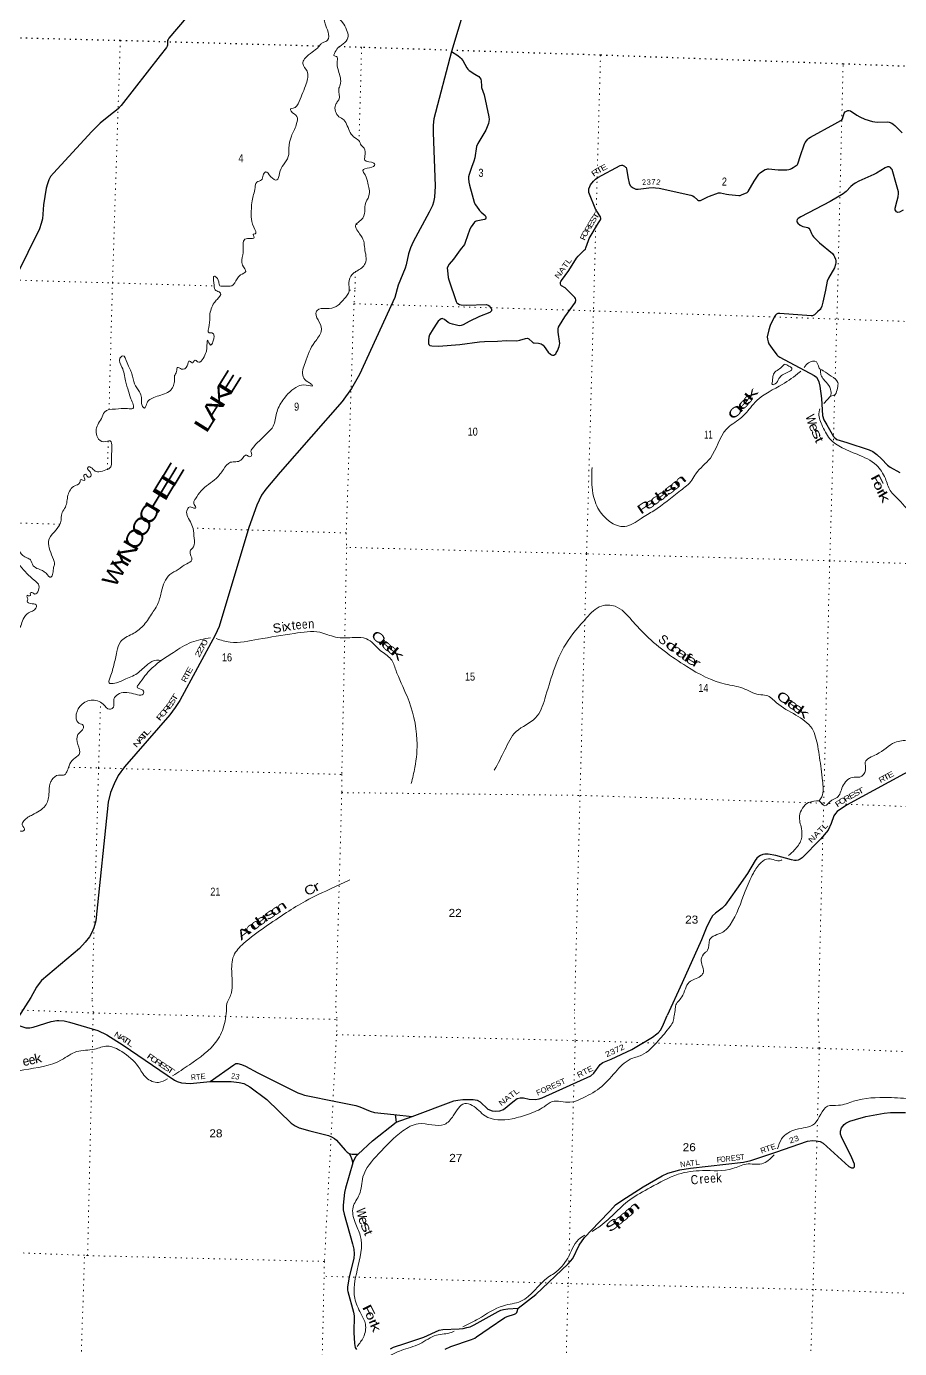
# Model space of a CAD drawing. Header units: feet. Extents: x -751810 to -497223, y -177792 to 12311.
# Drawn here: x -646515 to -627416, y -44297 to -15385 of the extents above; entities that cross this region are included whole.
import ezdxf
from ezdxf.enums import TextEntityAlignment as Align

# ---------------------------------------------------------------- set-up
doc = ezdxf.new("R2010")
doc.units = ezdxf.units.FT
doc.header["$LTSCALE"] = 80
doc.linetypes.add('DOTTED', pattern=[1.5, 0.3, -1.2])
for name, color, linetype, lineweight in [('29', 7, 'Continuous', 25), ('39', 7, 'Continuous', 13), ('6', 7, 'DOTTED', 25), ('7', 7, 'DOTTED', 13)]:
    doc.layers.add(name, color=color, linetype=linetype, lineweight=lineweight)
doc.layers.add('30', color=7, linetype='Continuous')
doc.layers.add('41', color=7, linetype='Continuous')

msp = doc.modelspace()

# ---------------------------------------------------------------- linework, layer by layer
at = {"layer": '29'}
for p, q in [((-646417.15, -36621.54), (-646989.01, -37506.07)), ((-638448.82, -39178.58), (-638427.77, -39349.26))]:
    msp.add_line(p, q, dxfattribs=at)
for points in [[(-634220.73, -10419.57), (-634970.48, -11301.42), (-635020.45, -11337.16), (-635051.41, -11350.44), (-635104.49, -11363.71), (-635146.4, -11366.22), (-635700.08, -11343.57), (-635768, -11363.71), (-635821.69, -11403.39), (-635856.47, -11461.07), (-635905.32, -11576.22), (-637219.81, -15933.93)], [(-642806.38, -14952.6), (-643396.67, -15641.64), (-643417.42, -15671.3), (-643428.93, -15692.53), (-643432.25, -15791.93), (-643437.18, -15817.63), (-643451.89, -15842.47), (-643587.81, -16020.31), (-644441.07, -17110.88), (-644511.66, -17185.54), (-644715.55, -17348.04), (-644901.19, -17500.87), (-645083.39, -17683.84), (-645926.01, -18591.98), (-645986.43, -18669.11), (-646022, -18740.3), (-646057.57, -18823.35), (-646080.96, -18923.84), (-646144.09, -19283.53), (-646166.04, -19589.87), (-646189.98, -19697.39), (-646230.52, -19811.19), (-646741.33, -20848.26)], [(-637219.81, -15933.93), (-637601.39, -17402.28), (-637618.3, -17545.86), (-637619.21, -17702.69), (-637573.48, -18874.48), (-637592.27, -19120.74), (-637610.39, -19230.66), (-637634.11, -19301.85), (-637704.92, -19445.39), (-638058.66, -20092.24), (-638114.32, -20227.3), (-638156.14, -20359.03), (-638209.18, -20599.06), (-638232.4, -20670.35), (-638384.14, -21044.38), (-638458.18, -21310.95), (-638497.52, -21407.11), (-639226.72, -22995.12), (-639404.76, -23300.28), (-639605.52, -23587.35), (-640968.25, -25129.12), (-641278.18, -25507.14), (-641373.04, -25633.7), (-641472.01, -25851.28), (-641648.11, -26343.13), (-642302.03, -28506.01), (-642384.84, -28694.81), (-643160.26, -30121.61), (-643258.3, -30280.73), (-643381.16, -30438.18), (-644370.78, -31578.08), (-644509.22, -31767.78), (-644598.67, -31944.64), (-644675.22, -32139.55), (-644726.91, -32349.19), (-644995.61, -34942.51), (-645040.81, -35097.84), (-645082.31, -35200.66), (-645137.64, -35295.58), (-645230.53, -35410.28), (-645354.52, -35545.14), (-646187.22, -36250.97), (-646238.37, -36312), (-646294.4, -36395.28), (-646417.15, -36621.54)], [(-637219.81, -15933.93), (-637081.77, -16021.24), (-637027.53, -16061.92), (-637002.72, -16086.5), (-636970.12, -16129.99), (-636879.31, -16289.33), (-636856.48, -16321.81), (-636827.83, -16347.51), (-636709.34, -16428.93), (-636622.31, -16481.98), (-636595.63, -16507.69), (-636576.92, -16537.73), (-636566.98, -16580.85), (-636563.6, -16680.34), (-636558.08, -16717.31), (-636499.18, -16880.07), (-636397.96, -17359.2), (-636392.09, -17419.3), (-636407.9, -17506.31), (-636463.88, -17654.67), (-636639.11, -17945.31), (-636667.45, -18009.66), (-636710.25, -18261.7), (-636731.9, -18333.24), (-636779.07, -18466.9)], [(-629746.99, -18469.87), (-629681.44, -18427.83), (-629654.28, -18408.83), (-629647.85, -18401.13), (-629640.93, -18390.26), (-629586.13, -18205.63), (-629505.32, -17970.59), (-629490.74, -17937.41), (-629480.86, -17919.62), (-629452.2, -17883.03), (-629422.56, -17850.4), (-629398.85, -17830.63), (-629365.69, -17808.86), (-628833.97, -17512.29), (-628698.16, -17444.72), (-628678.52, -17425.24), (-628666.66, -17403.49), (-628624.76, -17281.72), (-628603.42, -17255.18), (-628577.73, -17237.38), (-628548.09, -17225.51), (-628521.25, -17223.56), (-628486.83, -17233.42), (-628352.59, -17327.04), (-628285.25, -17363.94), (-628174.58, -17409.42), (-628009.57, -17462.82), (-627957.87, -17472.96), (-627902.85, -17478.64), (-627690.87, -17474.07)], [(-627690.87, -17474.07), (-627645.94, -17480.61), (-627586.66, -17502.37), (-627557.02, -17520.16), (-627519.66, -17549.53), (-627356.21, -17715.07)], [(-636779.07, -18466.9), (-636833.82, -18622.01), (-636843.64, -18671.05), (-636843.64, -18712.57), (-636835.74, -18787.72), (-636826.32, -18858.74), (-636766.11, -19068.41), (-636720.95, -19225.67), (-636696.41, -19278.14), (-636672.7, -19317.69), (-636604.52, -19410.63), (-636570.58, -19445.09), (-636481.65, -19518.98), (-636469.15, -19545.09), (-636467.18, -19574.76), (-636475.08, -19596.51), (-636493.42, -19608.98), (-636680.76, -19641.47), (-636695.43, -19649.9), (-636713.21, -19665.72), (-636784.36, -19770.53), (-636812.67, -19819.39), (-636916.67, -20112.13), (-636935.53, -20150.2), (-637029.81, -20270.52)], [(-634542.69, -21289.95), (-634628.77, -21200.62), (-634692.58, -21136.97), (-634731.32, -21104.41), (-634808.75, -21058.82), (-634817.57, -21050.95), (-634824.98, -21040.08), (-634830.91, -21010.42), (-634830.91, -20980.76), (-634823.5, -20962.95), (-634812.53, -20942.46), (-634653.68, -20720.94), (-634483.95, -20455.53), (-634447.53, -20408.25), (-634305.76, -20272.48), (-634289.43, -20252.02), (-634277.58, -20226.32), (-634224.22, -20066.14), (-634208.66, -20025.73), (-634005.28, -19680.76), (-633959.41, -19615.27), (-633950.52, -19597.49), (-633949.17, -19581.59), (-633958.42, -19552), (-634040.56, -19427.45), (-634059.21, -19397.76), (-634211.36, -19017.16), (-634214.34, -18978.54), (-634210.39, -18937.01), (-634194.58, -18887.58), (-634174.04, -18851.46), (-634111.58, -18768.93), (-634066.13, -18725.42), (-634014.3, -18688.11), (-633525.35, -18422.81), (-633499.95, -18416.94), (-633478.22, -18418.92), (-633434.74, -18442.65), (-633411.03, -18460.45), (-633399.17, -18472.31), (-633386.33, -18501.66), (-633354.14, -18706.79), (-633328.03, -18814.42), (-633306.29, -18863.86), (-633285.35, -18888.56), (-633247, -18911.32), (-633181.79, -18940.98), (-633152.15, -18946.91), (-633135.87, -18945.56), (-632898.36, -18914.03), (-632806.31, -18909.34), (-632754.93, -18911.32), (-632673.7, -18924.35), (-631979.27, -19075.46), (-631942.05, -19088.76), (-631912.08, -19109.07), (-631835.01, -19180.26), (-631815.24, -19190.15), (-631795.48, -19194.11), (-631769.79, -19188.17), (-631738.17, -19174.33), (-631613.22, -19111.1), (-631574.65, -19095.24), (-631375.05, -19026.03), (-631352.56, -19023.87), (-631333.55, -19026.03), (-631198.56, -19054.9), (-631151.24, -19062.61), (-630935.83, -19082.38), (-630905.93, -19080.56), (-630872.6, -19070.52), (-630752.05, -19014.16), (-630734.26, -19002.29), (-630725.58, -18993.79), (-630596.72, -18765.69), (-630495.14, -18612.73), (-630481.06, -18597.49), (-630464.51, -18584.05), (-630438.82, -18564.28), (-630352.86, -18515.83), (-630320.25, -18502.98), (-630301.48, -18500.01), (-630282.41, -18499.04), (-630074.21, -18521.76), (-630037.95, -18523.78), (-629965.03, -18523.74), (-629879.06, -18518.79), (-629841.51, -18513.85), (-629812.75, -18506.04), (-629779.26, -18491.11), (-629746.99, -18469.87)], [(-627340.45, -19401.57), (-627420.65, -19446.25), (-627455.88, -19453.49), (-627481.91, -19442.3), (-627501.68, -19416.59), (-627511.56, -19394.84), (-627510.34, -19362.23), (-627468.94, -19192.59), (-627450.29, -19114.03), (-627438.44, -19040.86), (-627443.16, -19000.61), (-627484.35, -18845.44), (-627578.75, -18516.83), (-627590.07, -18496.54), (-627616.3, -18471.34), (-627645.94, -18457.5), (-627663.72, -18455.52), (-627683.49, -18457.5), (-627734.26, -18477.74), (-627921.62, -18593.95), (-627980.03, -18625.4), (-628303.99, -18767.56), (-628389.98, -18815.43), (-628437.41, -18849.05), (-628484.96, -18886.39), (-628584.64, -18991.43), (-628612.31, -19015.16), (-628648.63, -19045.66), (-628937.01, -19216.57), (-629577.83, -19549.14), (-629631.05, -19586.66), (-629654.76, -19610.39), (-629665.82, -19635.67), (-629662.67, -19655.87), (-629638.95, -19687.51), (-629587.57, -19729.04), (-629531.63, -19756.54), (-629425.52, -19782.43), (-629399.9, -19797.16), (-629378.09, -19821.98), (-629343.97, -19916.53), (-629323.75, -19956.46), (-629298.06, -19984.14), (-629165.16, -20118.45), (-628886.57, -20352.36), (-628856.38, -20391.51), (-628836.62, -20425.13), (-628816.86, -20474.57), (-628811.34, -20512.2), (-628810.93, -20547.73), (-628818.83, -20593.22), (-628842.41, -20665.99), (-628973.96, -20891.82), (-628996.47, -20951.75), (-629034.52, -21155.53), (-629094.42, -21416.26)], [(-637029.81, -20270.52), (-637176.64, -20476.07), (-637269.5, -20585.24), (-637300.18, -20636.1), (-637309.03, -20672.25), (-637308.04, -20721.69), (-637292.23, -20875.93), (-637277.7, -20929.26), (-637114.09, -21399.56), (-637097.58, -21425.67), (-637081.77, -21441.49), (-637043.03, -21463.08), (-637002.72, -21471.15), (-636898.76, -21477.88), (-636450.87, -21468.42), (-636416.79, -21477.09), (-636391.1, -21494.89), (-636346.04, -21550.63), (-636341.69, -21570.03), (-636343.67, -21601.67), (-636353.55, -21621.44), (-636377.92, -21642.25), (-636604.47, -21730.14), (-636827.39, -21838.14), (-636962.21, -21912.13), (-637007.66, -21927.95), (-637039.97, -21930.3), (-637078.81, -21925.97), (-637193.42, -21898.29), (-637243.82, -21878.52), (-637287.56, -21859.39), (-637372.27, -21793.49), (-637403.89, -21777.67), (-637422.45, -21774.6), (-637441.44, -21777.67), (-637471.08, -21799.42), (-637510.6, -21833.04), (-637540.74, -21870.57), (-637617.93, -21996.8)], [(-637617.93, -21996.8), (-637698.28, -22128.2), (-637716.13, -22183.05), (-637722.05, -22246.33), (-637722.05, -22315.54), (-637714.36, -22338.42), (-637690.44, -22359.04), (-637644.98, -22370.91), (-637504.25, -22374.53), (-637031.81, -22341.48), (-636607.08, -22283.46), (-636493.86, -22275.99), (-636213.33, -22270.97), (-636012.25, -22254.77), (-635789.44, -22257.04), (-635722.16, -22248.31), (-635595.69, -22208.76), (-635557.53, -22203.34), (-635542.33, -22206.78), (-635526.52, -22216.67), (-635448.8, -22291.64), (-635431.67, -22301.7), (-635407.95, -22305.66), (-635310.63, -22310.33), (-635282.47, -22315.54), (-635255.79, -22327.41), (-635215.19, -22358.28), (-635191.56, -22382.78), (-635099.67, -22510.87), (-635055.21, -22554.82), (-635033.47, -22568.66), (-635006.5, -22572.81), (-634980.11, -22570.64), (-634958.38, -22560.75), (-634938.61, -22544.93), (-634925.26, -22524.24), (-634897.11, -22477.7), (-634861.54, -22382.78), (-634851.66, -22347.18), (-634851.08, -22321.15), (-634886.37, -22067.85), (-634885.26, -22024.86), (-634883.28, -21997.17), (-634875.38, -21959.6), (-634857.54, -21926.05), (-634741.42, -21733.79), (-634508.35, -21411.44), (-634501.39, -21396.02), (-634500.89, -21386.14), (-634500.4, -21361.41), (-634506.82, -21334.72), (-634520.51, -21312.97), (-634542.69, -21289.95)], [(-629094.42, -21416.26), (-629113.4, -21498.88), (-629137.01, -21550.33), (-629156.77, -21578.01), (-629208.26, -21629.39), (-629279.29, -21690.73), (-629318.82, -21712.48), (-629350.4, -21712.88), (-630038.01, -21659.59), (-630078.67, -21665.02), (-630108.31, -21678.86), (-630132.02, -21700.61), (-630160.01, -21739.45), (-630246.64, -21928.03), (-630275.74, -22015.93), (-630308.9, -22171.26), (-630307.81, -22221.83), (-630293.09, -22282), (-630273.32, -22323.53), (-630205.3, -22424.29), (-630097.44, -22568.74), (-630075.7, -22590.49), (-630032.38, -22620.09), (-629285.18, -23019.38), (-629235.82, -23057.18), (-629201.24, -23104.64), (-629180.48, -23160.01), (-629159.08, -23248.36), (-629124.18, -23521.71), (-629099.16, -23891.11), (-629070.81, -23988.58), (-629008.8, -24099.36), (-628863.3, -24348.49), (-628831.68, -24384.09), (-628792.01, -24414.29), (-628570.55, -24486.71), (-628080.73, -24645.12), (-628002.08, -24680.06), (-627914.72, -24743.99), (-627810.41, -24840.13), (-627683.51, -24977.34), (-627621.21, -25024.21), (-627412.56, -25136.48)], [(-626387.34, -31229.27), (-628574.44, -32416.38), (-628779.29, -32553.14), (-628818.82, -32592.69), (-628853.93, -32647.61), (-628909.31, -32812.96), (-628976.46, -32964.06), (-629144.77, -33155.31), (-629544.1, -33562.69), (-629589.55, -33593.31), (-629607.33, -33603.2), (-629637.97, -33615.07), (-629678.48, -33622.98), (-629717.02, -33622.98), (-629779.87, -33608.29), (-630119.39, -33515.56), (-630290.12, -33484.55), (-630361.26, -33484.55), (-630410.09, -33493.95), (-630460.07, -33516.19), (-630495.65, -33539.92), (-630539.12, -33575.52), (-630577.28, -33627.08), (-630741.34, -33910.65), (-630984.82, -34252.84), (-631228.81, -34599.86), (-631295.93, -34665.92), (-631446.2, -34773.88), (-631510.01, -34836.25), (-631568.72, -34936.04), (-631645.58, -35100.31), (-631748.93, -35358.98), (-632172.52, -36297.21), (-632503.28, -37014.69)], [(-646786.97, -37193.57), (-646526.78, -37279.56), (-646441.85, -37283.84), (-646368.31, -37270.05), (-645975.81, -37141.61), (-645849.12, -37121.77), (-645807.57, -37122.9), (-645692.67, -37127.5), (-645572.35, -37156.94), (-644949.85, -37339.69), (-644759.64, -37435.59), (-644398.52, -37664.25), (-643277.72, -38428.11), (-643219.91, -38456.42), (-643123.4, -38484.01), (-642934.64, -38499.51), (-642497.35, -38459.91)], [(-638079.81, -39220.61), (-637167.87, -38879.49), (-637079.13, -38863.26), (-636970.24, -38847.3), (-636740.43, -38851.9), (-636655.39, -38867.26), (-636593.35, -38897.88), (-636418.99, -39061.28), (-636331.37, -39100.21), (-636248.63, -39104.81), (-636156.71, -39095.61), (-636081.74, -39068.42), (-635873.01, -38899.12), (-635779.82, -38828.91), (-635717.41, -38814.17), (-635641.94, -38815.12), (-635515.57, -38844.87), (-635379.95, -38847.3), (-635301.82, -38838.11), (-635233.2, -38812.15), (-634172.06, -38332.66), (-634102.21, -38277.11), (-633966.61, -38083.17), (-633909.17, -38042.6), (-633727.56, -37966.94), (-633274.45, -37759.67), (-632819.21, -37490.4), (-632723.35, -37417.23), (-632694.72, -37390.62), (-632634.97, -37326.25), (-632578.4, -37206.04), (-632503.28, -37014.69)], [(-642497.35, -38459.91), (-641980.54, -38094.57), (-641932.98, -38065.56), (-641891.61, -38065.56), (-641813.44, -38084.08), (-641726.15, -38120.74), (-641454.15, -38268.14), (-640577.1, -38704.74), (-640512.75, -38727.72), (-640430.2, -38752.49), (-639708.07, -38900.49), (-639308.55, -38980.63), (-639225.63, -39008.54), (-638996.03, -39108.23), (-638899.49, -39132.38), (-638476.03, -39175.48), (-638079.81, -39220.61)], [(-642497.35, -38459.91), (-642039.22, -38457.03), (-641864.03, -38479.41), (-641762.92, -38502.4), (-641690.47, -38538.64), (-641629.63, -38575.98), (-641259.19, -38849.22), (-640724.18, -39371.49), (-640640.22, -39426.3), (-640549.52, -39468.06), (-640314.57, -39537.17), (-639910.65, -39638.2), (-639841.71, -39665.78), (-639773.93, -39705.21), (-639731.4, -39739.36), (-639539.66, -39961.23), (-639497, -40001.47), (-639455.72, -40032.08)], [(-639255.34, -40042.62), (-638947.89, -39752.54), (-638427.77, -39349.26), (-638079.81, -39220.61)], [(-635757.03, -43409.93), (-635373.2, -43114.28), (-634665.13, -42444.92), (-634564.12, -42328.21), (-634421.99, -42034.5), (-634306.73, -41868.38), (-633986.85, -41532.31), (-633755.19, -41288.99), (-633628.36, -41155.73), (-633488.61, -41059.07), (-633022.16, -40761.31), (-632606.14, -40516.47), (-632483.62, -40464.77), (-632220.06, -40387.72), (-631989.66, -40354.96), (-630830, -40223.1), (-630666.54, -40185.39), (-630119.29, -40002.33), (-629431.89, -39758.75), (-629319.86, -39748.56), (-629241.73, -39753.15), (-629154.4, -39766.95), (-629085.92, -39804.23), (-628526.94, -40315.25), (-628464.97, -40346.34), (-628423.61, -40346.34), (-628402.6, -40321.36), (-628400.63, -40309.56), (-628400.63, -40263.57), (-628458.2, -40127.31), (-628689.33, -39663.17), (-628708.57, -39606.01), (-628708.57, -39546.23), (-628685.59, -39472.66), (-628629.94, -39396.84), (-628589.07, -39366.9), (-628506.34, -39325.51), (-628383.01, -39284.87), (-628152.43, -39224.35), (-627755.65, -39151.43), (-627614.67, -39136.98), (-627440.02, -39132.39), (-627283, -39135.02)], [(-639455.72, -40032.08), (-639428.05, -40084.24), (-639405.18, -40139.86), (-639376.89, -40235.19)], [(-639455.72, -40032.08), (-639391.28, -40042.85), (-639325.63, -40046.39), (-639255.34, -40042.62)], [(-639376.89, -40235.19), (-639334.95, -40142.19), (-639301.65, -40091.13), (-639255.34, -40042.62)], [(-639376.89, -40235.19), (-639539.51, -40792.41), (-639559.48, -40887.59), (-639585.47, -41160.28), (-639585.47, -41261.44), (-639565.69, -41359.91), (-639381.1, -42008.72), (-639355.66, -42125.92), (-639346.47, -42227.09), (-639353.78, -42323.97), (-639456.04, -42727.04), (-639488.95, -42953.62), (-639488.95, -43018), (-639483.24, -43050.5), (-639360.06, -43499.06), (-639346.46, -43579), (-639355.34, -43945.71), (-639335.51, -44186.63), (-639323.48, -44273.35), (-639295.91, -44314.73)], [(-638550, -44302.7), (-638486.98, -44264.15), (-638234.5, -44182.98), (-637824.07, -44048.38), (-637485.01, -43891.69), (-637410.39, -43877.86), (-637052.39, -43865.66), (-636961.04, -43854.9), (-636881.3, -43837.92), (-636812.36, -43819.53), (-636717.92, -43778.61), (-636193.49, -43483.6), (-636138.32, -43459.45), (-636078.57, -43441.05), (-635982.6, -43426.5), (-635757.03, -43409.93)], [(-637359.04, -44312.03), (-637234.51, -44254.92), (-636781.17, -44098.88), (-636705.94, -44066.38), (-636669.18, -44043.39), (-636390.97, -43851.49), (-636047.4, -43616.57), (-635998.13, -43592.76), (-635838.1, -43547.41), (-635809.69, -43532.98), (-635790.43, -43504.93), (-635757.03, -43409.93)]]:
    msp.add_lwpolyline(points, dxfattribs=at)
at = {"layer": '39'}
msp.add_line((-628924.96, -23469.92), (-629071.21, -23630.12), dxfattribs=at)
for points in [[(-634475.26, -10318.17), (-634688.89, -10462.87), (-634823.36, -10594.62), (-634863.06, -10726.13), (-634943.55, -10966.92), (-635082.19, -11150.93), (-635172.67, -11193.69), (-635342.18, -11148.57), (-635621.91, -11038.53), (-635939.19, -10812.04), (-636233.74, -10767.96), (-636382.8, -10911.22), (-636673.86, -11417.84), (-636699.47, -11745.53), (-636633.33, -12097.08), (-636626.01, -12359.54), (-636685.18, -12865.38), (-636714.79, -13045.7), (-636787.86, -13204.11), (-636839.26, -13228.26), (-636888.92, -13210.14), (-636923.86, -13275.29), (-637018.35, -13561.9), (-637099.68, -13822.83), (-637134.34, -14174.37), (-637230.45, -14158.41), (-637658.95, -14086.78), (-637799.4, -14167.86), (-638067.6, -14364.83), (-638395.51, -14591.66), (-638769.17, -14705.75), (-638972.94, -14758.08), (-638958, -14786.91), (-638947.67, -14829.68), (-639104.71, -14726.57), (-639309.83, -14567.1), (-639711.53, -14383.6), (-639803.71, -14369.82), (-639817.2, -14403.56), (-639788.25, -14434.97), (-639697.67, -14438.6), (-639632.66, -14475.5), (-639641.21, -14487.25), (-639840.15, -14471.21), (-640062.72, -14490.52), (-640268.15, -14583.11), (-640271.54, -14714.06), (-640141.6, -14985.48), (-640011.52, -15204.47), (-639982.45, -15330.67), (-639917.14, -15506.73), (-639930.65, -15687.69), (-640011.06, -15730.85), (-640068.75, -15760.8), (-640103.45, -15811.63)], [(-639703.56, -15852.08), (-639477.39, -15598.98), (-639512, -15460.46), (-639600.04, -15297.61), (-639679.33, -15215.77), (-639838.4, -15064.19), (-640121.49, -14742.26), (-640141.41, -14638.61), (-640070.57, -14582.97), (-639738.64, -14551.91), (-639407.09, -14627.73), (-639103.15, -14835.54), (-638847.49, -14942.6), (-638609.68, -14847.26), (-637971.13, -14421.13), (-637727.08, -14223.2), (-637620.34, -14177.06), (-637472.47, -14209.21), (-637122.99, -14241.37), (-637071.34, -14211.18), (-637025.19, -14069.84), (-637005.63, -13889.12), (-636944.52, -13629.4), (-636878.61, -13400.12), (-636718.01, -13172.62), (-636630.9, -12917.98), (-636558.05, -12422.77), (-636541.03, -12010.03), (-636597.75, -11723.4), (-636593.43, -11423.08), (-636368.75, -11010.6), (-636218.78, -10845.19), (-636089.88, -10848.34), (-635730.5, -11080.56), (-635376.52, -11248.03), (-635148.73, -11270.78), (-634896.74, -11005.1), (-634799.43, -10650.03), (-634688.69, -10514.07), (-634484.62, -10398.46), (-634475.72, -10318.65)], [(-640103.45, -15811.63), (-640197.42, -15898.83), (-640342.97, -16005.93), (-640469.87, -16198.48), (-640377.88, -16363.5), (-640395.22, -16637.08), (-640550.38, -17026.13), (-640683.5, -17174.06), (-640742.53, -17187.83), (-640726.33, -17234.87), (-640600.15, -17352.86), (-640611.73, -17535.92), (-640718.89, -17787.74), (-640775.9, -18045.61), (-640787.65, -18232.7), (-640895.68, -18407.85), (-640978.04, -18596.14), (-641036.52, -18743.03), (-641170.65, -18671.1), (-641283.33, -18567.76), (-641338.65, -18638.14), (-641375.17, -18741.54), (-641476.13, -18793.96), (-641515.16, -18909.37), (-641577.52, -19199.29), (-641595.83, -19545.43), (-641542.82, -19775.45), (-641514.67, -19923.79), (-641557.27, -19930.15), (-641533.67, -19993.62), (-641647.72, -20021.31), (-641751.95, -20055.45), (-641773.62, -20189.7), (-641783.44, -20378.88), (-641786.78, -20606.63), (-641717.87, -20744.51), (-641831.82, -20818.6), (-641906, -20906.37), (-642025.12, -21056.88), (-642192.68, -21062.26), (-642281.33, -21060.72), (-642309.71, -20966.82), (-642383.64, -20852.93), (-642401.51, -20846.17), (-642413.53, -20990.89), (-642387.55, -21143.18), (-642302.83, -21190.95), (-642269.6, -21216.48), (-642343.77, -21352.66), (-642409.49, -21430.69), (-642473.34, -21561.24), (-642503.64, -21709.26), (-642516.14, -21914.46), (-642517.24, -22087.85), (-642460.8, -22088.1), (-642434.64, -22284.77), (-642485.77, -22351.29), (-642548.12, -22249.97), (-642575.37, -22470.71), (-642598.33, -22538.36), (-642773.11, -22718.91), (-642834.01, -22680.16), (-642876.85, -22740.96), (-642941.77, -22702.06), (-643000.52, -22806.59), (-643122.35, -22876.32), (-643209.58, -22840.55), (-643233.45, -22930.35), (-643273.5, -23021.51), (-643276.97, -23154.48), (-643307.54, -23260.14), (-643342.23, -23319.25), (-643616.17, -23459.51), (-643863.6, -23592.78), (-643890, -23646.17), (-643935.75, -23729.04), (-643986.01, -23676.6), (-643996.9, -23500.71), (-644040.23, -23377.97), (-644149.91, -23202.15), (-644207.28, -22980.03), (-644310.45, -22743.97), (-644412.91, -22588.61), (-644469.5, -22640.79), (-644425.06, -22834.16), (-644350.71, -23133.6), (-644281.6, -23364.26), (-644227.86, -23527.75), (-644186.26, -23741.17), (-644301.24, -23742.61), (-644565.75, -23752.17)], [(-639703.56, -15852.08), (-639779.32, -15978.12), (-639789.2, -16022.09), (-639733.59, -16042.47), (-639717.7, -16145.96), (-639690.02, -16354.79), (-639650.23, -16660.91), (-639684.74, -16764.39), (-639675.34, -16976.53), (-639716.08, -17035.39), (-639757.31, -17106.34), (-639679.04, -17359.55), (-639573.01, -17428.34), (-639495.8, -17560.51), (-639327.21, -17823.39), (-639227.63, -17902), (-639209.82, -17959.18), (-639128.86, -18049.15), (-639111.84, -18223.27), (-639113.4, -18309.93), (-638916.46, -18374.29), (-638895.4, -18401.36), (-639009.34, -18475.44), (-639156.92, -18534.05), (-639104.55, -18632.96), (-639047.53, -18814.73), (-639018.55, -18942.95), (-639024.61, -19089.92), (-639105.21, -19284.33), (-639117.21, -19477.45), (-639239.41, -19654.05), (-639312.77, -19721.7), (-639304.01, -19802.72), (-639226.22, -19920.79), (-639138.18, -20083.64), (-639116.39, -20239.8), (-639103.68, -20567.02), (-639180.21, -20662.77), (-639389.9, -20809.65), (-639461.79, -20988.27), (-639457.27, -21171.97), (-639565.13, -21343.1), (-639741.35, -21509.47), (-639948.82, -21553.58), (-640158.21, -21595.6), (-640182.84, -21655.11), (-640108.29, -21851.71), (-640068.37, -22057), (-640208.84, -22285.3), (-640421.09, -22738.62), (-640460.04, -23047.63), (-640375.38, -23145.81), (-640302.74, -23193.09), (-640258.27, -23239.24), (-640394.89, -23227.71), (-640573.35, -23252.82), (-640908.52, -23558.02), (-641043.34, -23845.04), (-641115.35, -24124.49), (-641246.87, -24282.57), (-641581.69, -24628.12), (-641606.08, -24681.59), (-641586.59, -24746.91), (-641632.95, -24795.46), (-641693.94, -24758.73), (-641825.48, -24868.41), (-642049.21, -24915.91), (-642206.9, -25072.94), (-642364.15, -25268.3), (-642695.9, -25539.35), (-642820.04, -25713.86), (-642854.65, -25770.96), (-642843.22, -25835.95), (-642820.46, -25919.55), (-642826.58, -25921.32), (-642936.2, -25890.71), (-642994.72, -25940.79), (-642929.45, -26215.67), (-642871.02, -26363.21), (-642847.61, -26577.93), (-642863.47, -26766.86), (-642935.98, -26862.77), (-642895.39, -27051.95), (-643009.75, -27136.1), (-643196.3, -27259.71), (-643378.41, -27373.41), (-643562.77, -27737.09), (-643631.77, -27992.46), (-643781.04, -28238.56), (-643967.11, -28497.31), (-644200.27, -28675.51)], [(-629841.47, -22814.03), (-629925.92, -22773.74), (-629987.05, -22824.33), (-630095.37, -22908.72), (-630175.35, -22990.21), (-630192.24, -23106.51), (-630196.81, -23217.24), (-630135.68, -23201.54), (-630054.21, -23083.81), (-629858.94, -22944.42), (-629771.5, -22877.34), (-629774.61, -22855.03), (-629841.47, -22814.03)], [(-629500.14, -22840.09), (-629411.01, -22740.54), (-629234.82, -22721.39), (-629179.33, -22842.61), (-629146.72, -22897.95)], [(-634142.47, -25027.31), (-634142.21, -25460.91), (-634090.77, -25729.18), (-634015.8, -25915.71), (-633427.74, -26322.47), (-633071.63, -26145.16), (-632794.44, -25974.78), (-632207.73, -25534.46), (-631960.33, -25304.4), (-631874.01, -25166.69), (-631555.37, -24822.51), (-631204.73, -24191.22), (-630904.92, -23961.24), (-630679.5, -23726.26), (-630537.83, -23566.57), (-629980.94, -23213.8), (-629602.98, -22946.62), (-629575.2, -22923.83)], [(-628924.88, -23469.47), (-628824.59, -23431.6), (-628776.59, -23294.37), (-628765.57, -23173.81), (-628908.96, -23032.94), (-629087.47, -22912.84), (-629141.15, -22894.55), (-629147.36, -22898.34)], [(-629147.36, -22898.34), (-629135.66, -23005.69), (-628994.35, -23196.9), (-628916.29, -23357.33), (-628914.42, -23409.84), (-628924.96, -23469.92)], [(-644565.75, -23752.17), (-644810.44, -23818.99), (-644874.62, -23957.59), (-644954.91, -24095.54), (-644962.1, -24367.51), (-644819.06, -24468.03), (-644683.21, -24449.28), (-644643.91, -24571.85), (-644656.66, -24783.1), (-644689.43, -25039.92), (-644814.62, -25093.39), (-644963.13, -25125.75), (-645055.66, -25071.62), (-645156.23, -25017.17), (-645181.55, -25044.39), (-645153.35, -25093.92), (-645105.69, -25160.37), (-645118.91, -25236.47), (-645181.14, -25229.94), (-645219.24, -25175.98), (-645256.46, -25198.69), (-645245.03, -25263.68), (-645234.62, -25304.43), (-645283.26, -25310.55), (-645320.84, -25292.91), (-645349.66, -25356.29), (-645459.66, -25432.54), (-645607.18, -25636.36), (-645662.18, -25894.31), (-645731.74, -26016.56), (-645769.13, -26238.92), (-646031.8, -26643.82), (-646001.53, -26838.64), (-645925.13, -27039.35), (-645898.93, -27137.2), (-645920.28, -27214.99), (-645937.68, -27343.37), (-645981.5, -27428.33), (-646084.86, -27343.51), (-646254.31, -27247.98), (-646364.28, -27177.02), (-646427.65, -27051.46), (-646504.41, -27006.03), (-646660.37, -26876.75), (-646677.88, -26714.72), (-646679.91, -26470.61), (-646716.46, -26281.59), (-646779.87, -26059.23), (-646820.81, -26025.32), (-646816.1, -26057.77), (-646794.07, -26207.89), (-646833.19, -26520.93), (-646899.31, -26853.05), (-646820.59, -26997.38), (-646652.7, -27179.57), (-646504.44, -27348.87), (-646345.03, -27492.4), (-646251.99, -27582.85), (-646251.43, -27715.97), (-646337.45, -27797.23), (-646412.61, -27761.95), (-646431.88, -27789.41), (-646429.44, -27827.82), (-646476.15, -27836.03), (-646497.87, -27825.08), (-646502.89, -27849.08), (-646481.4, -27914.47), (-646499.08, -27952.08), (-646390.53, -28008.87), (-646291.39, -28049.15), (-646305.87, -28107.05), (-646473.39, -28209.23), (-646583.96, -28347.99), (-646726.25, -28620.59), (-646879.37, -28666.88), (-647065.44, -28534.38), (-647120.03, -28538.24), (-647200.19, -28575.36), (-647287.64, -28642.44), (-647371.08, -28661.28), (-647480, -28711.36), (-647550.33, -28803.32), (-647600.03, -28884.02), (-647699.09, -28841.73), (-647755.41, -28936.27), (-647819.2, -29016.4), (-647796.63, -29251.24), (-647809.75, -29569.35), (-647798.1, -29971.15), (-647697.38, -30168.79), (-647680.41, -30441.73)], [(-629159.21, -23749.21), (-629177.26, -23818.78), (-629117.94, -24091.4), (-628941.66, -24402.29), (-628346.36, -24741.47), (-627922.74, -24980.3), (-627727.05, -25270.49), (-627618.92, -25532.96), (-627427.96, -25742.29), (-627252.6, -25938.9), (-626965.75, -26218.63), (-626671.84, -26522.84), (-626510.25, -26906.44), (-626412.6, -27178.58), (-626425.16, -27434.2), (-626310.45, -27586.02), (-626224.49, -27799.21), (-626083.58, -28048.88), (-625977.07, -28252.81), (-625947.51, -28562.55), (-625775.46, -29279.33), (-625795.28, -29613.31), (-625974.33, -29848.14), (-626319.67, -30302.17), (-626407.12, -30564.87), (-626589.17, -30823.77), (-626787.63, -30942.86), (-627221.2, -30994.04), (-627517.64, -31044.67), (-627921.52, -31304.76), (-628166.42, -31474.43), (-628159.47, -31648.15), (-628286.64, -31798.33), (-628446.23, -31806.05), (-628662.27, -32009.14), (-628781.85, -32245.89), (-628901.29, -32307.84), (-629048.39, -32425.23), (-629172.97, -32317.38)], [(-636280.37, -31645.12), (-636050.51, -31204.61), (-635804.19, -30805.1), (-635376.51, -30505.63), (-635175.9, -30090.16), (-634985.36, -29478.68), (-634717.14, -28890.47), (-634262.06, -28317.82), (-633938.95, -28060.54), (-633638.71, -28064.52), (-633270.41, -28373.73), (-633013.75, -28652.24), (-632072.06, -29381.74), (-631223.1, -29768.72), (-630845.67, -29856.46), (-630492.54, -29995.66), (-630327.99, -30014.36), (-630108.78, -30174.4), (-629331.7, -30740), (-629204.65, -31130.28), (-629166.23, -31371.81), (-629102.54, -31880.56), (-629118.92, -32228.8), (-629172.97, -32317.38)], [(-642362.32, -28772.17), (-642062.29, -28849.99), (-641440.71, -28786.18), (-640655.27, -28660.38), (-640093.72, -28634.5), (-639757.2, -28736.73), (-639336.28, -28747.56), (-639079.3, -28774), (-638777.36, -29030.14), (-638541.29, -29221.11), (-638437.96, -29453.14), (-638189.73, -30033.83), (-637972.97, -30986.34), (-638018.09, -31591.56), (-638097.12, -31943.34)], [(-644200.27, -28675.51), (-644457.17, -28842.68), (-644534.49, -29055.36), (-644603.23, -29353.1), (-644696.44, -29657.92), (-644707.98, -29742.16), (-644617.74, -29753.84), (-644372.3, -29668.9), (-644090.48, -29532.98), (-643862.45, -29332.39), (-643669.17, -29241.32), (-643570.79, -29251.32)], [(-643570.79, -29251.32), (-643301.49, -29076.58), (-642903.05, -28850.55), (-642489.68, -28752.59)], [(-643570.79, -29251.32), (-643823.81, -29471.08), (-644083.66, -29807.53), (-644094.64, -29829.27), (-644067.62, -29858.59), (-643953.2, -29919.65), (-643950.92, -29962.09), (-644217.28, -29967.54), (-644545.84, -30014.86), (-644596.73, -30075.34), (-644623.64, -30288.03), (-644695.42, -30317.42), (-644836.11, -30208.93), (-645100.49, -30117.66), (-645344.07, -30255.11), (-645428.26, -30487.69), (-645365.3, -30623.31), (-645272.44, -30669.39), (-645268.73, -30726.01), (-645389.61, -30870.4), (-645388.51, -31088.24), (-645363.1, -31303.04), (-645486.25, -31404.98), (-645581.13, -31554.45), (-645704.5, -31759.24), (-645813.27, -31756.89), (-645956.72, -31862.06), (-645997.96, -31933.01), (-646022.35, -32182.1), (-646103.01, -32426.92), (-646381.28, -32623.48), (-646572.27, -32756.99), (-646608.05, -32842.28), (-646558.19, -32953.18), (-646609.92, -32985.39), (-646746.48, -32923.44), (-646969.4, -32902.4), (-647203.68, -33009.97), (-647341.51, -33125.45), (-647574.54, -33202.82), (-647987.95, -33107.59), (-648295.99, -32901.63), (-648381.88, -32882.05)], [(-629172.97, -32317.38), (-629406.52, -32358.43), (-629604.08, -32651), (-629564.88, -32922.81), (-629569.06, -33170.7), (-629713.22, -33390.79), (-629844.27, -33517.73)], [(-629989.43, -33611.03), (-630011.02, -33620.85), (-630283.76, -33585.71), (-630442.32, -33666.07), (-630613.23, -33899.21), (-630792.71, -34291.32), (-631121.5, -35028.35), (-631285.39, -35189.16), (-631572.73, -35361.16), (-631614.32, -35587.38), (-631706.62, -35674.43), (-631754.87, -35817.7), (-631713.5, -36085.56), (-631770.75, -36153.85), (-632015.93, -36281.16), (-632178.58, -36607.39), (-632317.42, -36809.69), (-632321.84, -36862.79), (-632348.5, -37021)], [(-642133.13, -36747.48), (-642031.43, -36508.69), (-642022.37, -36093.61), (-641980.18, -35706.08), (-641765.5, -35438.4), (-641297.09, -35080.06), (-640826.31, -34762.15), (-640408.68, -34510.67), (-639818.21, -34223.78), (-639438.04, -34049.46)], [(-642133.13, -36747.48), (-642180.15, -37191.98), (-642350.46, -37564.91), (-642949.87, -38088.63), (-643317.01, -38336.4)], [(-639278.54, -44248.47), (-639145.67, -44050.1), (-639100.48, -43764.85), (-639199.63, -43528.5), (-639332.76, -43196.54), (-639279.59, -42580.77), (-639212.93, -41824.18), (-639325.02, -41539.11), (-639369.29, -41201.26), (-639233.75, -40932.35), (-639153.79, -40543.1), (-638814.97, -40039.19), (-638280.63, -39538.07), (-637944.14, -39380.96), (-637371.82, -39394.99), (-637177.78, -39208.18), (-636927.32, -38940.07), (-636764.92, -38978.33), (-636484.16, -39209.05), (-635892.86, -39271.94), (-635535.52, -39169.79), (-635192.88, -39008.8), (-635014.74, -38896.21), (-634627.97, -38911.74), (-634390.24, -38836.91), (-633977.29, -38603.03), (-633632.05, -38250.53), (-633308.71, -37970.09), (-633060.52, -37879.37), (-632694.03, -37565.71), (-632434.4, -37251.44), (-632365.03, -37134.16), (-632348.5, -37021)], [(-643431.43, -38398.3), (-643626.67, -38477.37), (-643894.32, -38372), (-644071.87, -38125.66), (-644431.09, -37804.28), (-644746.77, -37683.61), (-645024.6, -37749.4), (-645419.12, -37804.26), (-645746.07, -37983.78), (-646570.03, -38203.55), (-646865.41, -38244.71), (-647340.15, -38202.48)], [(-626757.47, -38944.52), (-627135.65, -38851.42), (-627656.81, -38806.38), (-628420.98, -38888.47), (-628751.79, -38977.16), (-628992.28, -38999.49), (-629277.7, -39379.68), (-629682.03, -39506.89), (-629995.41, -39708.93), (-630083.68, -39932.74)], [(-630161.26, -40063.68), (-630430.15, -40255.47), (-630772.56, -40264.26), (-631062.29, -40360.88), (-631729.54, -40404.79), (-632256.32, -40483.84), (-632862.12, -40773.69), (-633318.66, -41045.98), (-634013.16, -41653.9), (-634142.06, -41734.43)], [(-634302.09, -41816.05), (-634435.72, -41911.9), (-634673.85, -42316.59), (-634974.32, -42652.04), (-635103.41, -42737.61), (-635701.23, -43262.67), (-636083.15, -43359.29), (-636625.53, -43646.06), (-636967.46, -43820.47)], [(-637160.36, -43915.62), (-637215.41, -43942.15), (-637547.55, -44002.57), (-637909.06, -44193.34), (-638321.89, -44338.5), (-638554.54, -44453.79), (-638957.68, -44782.69), (-639222.7, -44985.91), (-639379.53, -45050.63)]]:
    msp.add_spline(points, degree=3, dxfattribs=at)
at = {"layer": '6'}
for points in [[(-640115.53, -15817.56), (-644462.01, -15695.79), (-649763.07, -15561.23), (-653286.73, -15480.88)], [(-623351.07, -16404.08), (-628651.29, -16207.09), (-633958.29, -16013.86), (-639183.57, -15843.67), (-639682.1, -15829.7)]]:
    msp.add_lwpolyline(points, dxfattribs=at)
at = {"layer": '7'}
for p, q in [((-639183.57, -15843.67), (-639239.62, -17888.19)), ((-633958.29, -16013.86), (-634024.64, -18427.2)), ((-634031.15, -18663.84), (-634054.1, -19498.67)), ((-639289.18, -19696.16), (-639292.61, -19820.88)), ((-639451.99, -21150.87), (-639329.17, -21154.6)), ((-644743.67, -25077.56), (-644726.46, -24440.52)), ((-645781.16, -26269.64), (-646724.26, -26244.28)), ((-639518.94, -26461.95), (-642872.88, -26356.5)), ((-628597.18, -32391.22), (-623808.1, -32581.99)), ((-629198.86, -37106.8), (-629093.89, -33050.19)), ((-645434.74, -47956.1), (-645243.27, -42256.97))]:
    msp.add_line(p, q, dxfattribs=at)
for points in [[(-644708.19, -23764.4), (-644633.32, -20993.72), (-644462.01, -15695.79)], [(-628825.36, -23098.97), (-628786.31, -21782.49), (-628651.29, -16207.09)], [(-634060.6, -19735.19), (-634112, -21604.72), (-634261.69, -26917.52), (-634406.28, -32200.26), (-634527.66, -36958.02)], [(-653424.48, -20763.28), (-649897.53, -20842.31), (-644633.32, -20993.72), (-642413.12, -21061.06)], [(-639317.8, -20739.76), (-639329.17, -21154.6), (-639351.86, -21448.12), (-639518.94, -26461.95), (-639510.18, -26776.75), (-639617.13, -31742.3), (-639617.38, -32139.43), (-639747.8, -36811.05)], [(-639351.86, -21448.12), (-634112, -21604.72), (-628770.3, -21785.07), (-623504.31, -21962.78)], [(-629090.06, -32902.03), (-629076.35, -32372.13), (-628943.11, -27068.83), (-628835.43, -23438.68)], [(-626793.06, -27147.12), (-628943.11, -27068.83), (-634261.69, -26917.52), (-639510.18, -26776.75)], [(-645080.4, -36659.68), (-644936.08, -31601.05), (-644893.37, -30180.29)], [(-645598.85, -31583.48), (-644936.08, -31601.05), (-639617.13, -31742.3)], [(-639617.38, -32139.43), (-634406.28, -32200.26), (-629076.35, -32372.13), (-628895.91, -32379.32)], [(-653899.24, -36678.92), (-650333.65, -36748.9), (-645056.8, -36956.47), (-639722.16, -37100.88)], [(-645177.02, -42264.48), (-645054.47, -36942.43), (-645080.4, -36659.68)], [(-639747.8, -36811.05), (-639722.16, -37100.88), (-639731.7, -37432.97), (-639996.97, -42391.36), (-640125.22, -47965.03)], [(-634803.94, -47988.31), (-634664, -42876.09), (-634511.37, -37558.73), (-634527.66, -36958.02)], [(-629198.86, -37106.8), (-629171.29, -37729.45), (-629308.89, -43004.84), (-629480.2, -47991.5)], [(-639731.7, -37432.97), (-634487.27, -37561.28), (-629171.29, -37729.45), (-623958.59, -37931.31)], [(-639996.97, -42391.36), (-645177.02, -42264.48), (-645243.27, -42256.97), (-650502.24, -42059.86), (-654055, -41979.43)], [(-624083.16, -43217.5), (-629308.89, -43004.84), (-634664, -42876.09), (-640004.43, -42715.51)]]:
    msp.add_lwpolyline(points, dxfattribs=at)

# ---------------------------------------------------------------- texts
at = {"layer": '30'}
for s, rotation, width, p in [('T', 30.484, 1.55, (-633953.67, -18573.72)), ('E', 28.484, 1.3, (-633855.92, -18522.67)), ('R', 35.484, 1.4, (-634042.94, -18626.91)), ('2', 7.562, 0.95, (-632996.43, -18851.04)), ('3', 2.917, 0.8, (-632899.65, -18845.58)), ('7', 357.793, 0.8, (-632803.34, -18842.37)), ('E', 59.478, 1.35, (-634119.48, -19736.63)), ('S', 59.478, 1.35, (-634064.27, -19642.98)), ('T', 58.435, 1.6, (-634005.5, -19555.36)), ('F', 65.576, 1.3, (-634280.14, -20017.48)), ('O', 62.478, 1.15, (-634239.38, -19936.93)), ('R', 59.478, 1.25, (-634177.33, -19834.77)), ('7', 61.477, 1.5, (-642614.45, -28969.76)), ('0', 61.477, 1.6, (-642568.9, -28887.37)), ('2', 61.477, 1.5, (-642702.8, -29134.24)), ('2', 61.477, 1.5, (-642659.72, -29047.57)), ('T', 61.477, 1.5, (-642948.9, -29589.03)), ('E', 61.477, 1.3, (-642898.02, -29491.7)), ('R', 61.477, 1.2, (-643000, -29680.14)), ('T', 58.361, 1.6, (-643220.91, -30086.58)), ('O', 49.037, 1.45, (-643478.58, -30440.45)), ('R', 52.035, 1.45, (-643402.46, -30351.69)), ('E', 52.035, 1.55, (-643332.38, -30261.88)), ('S', 58.361, 1.4, (-643276.21, -30174.11)), ('F', 49.037, 1.8, (-643545.05, -30520.17)), ('A', 49.037, 1.7, (-643968.12, -31007.62)), ('T', 49.037, 1.9, (-643904.5, -30934.21)), ('L', 49.037, 1.9, (-643830.44, -30848.91)), ('N', 49.037, 1.55, (-644048.32, -31099.38)), ('R', 28.492, 1.2, (-627771.47, -31899.59)), ('T', 28.492, 1.5, (-627679.15, -31850.05)), ('E', 28.492, 1.3, (-627583.31, -31798.77)), ('S', 28.492, 1.3, (-628329.33, -32199.63)), ('T', 28.492, 1.5, (-628238.58, -32153.82)), ('F', 33.727, 1.55, (-628719.13, -32424.85)), ('O', 33.727, 1.25, (-628632.69, -32367.8)), ('R', 30.492, 1.25, (-628534.67, -32312.18)), ('E', 29.492, 1.35, (-628425.84, -32252.46)), ('N', 327.658, 1.3, (-644547.12, -37495.16)), ('A', 327.658, 1.45, (-644445.14, -37561.42)), ('T', 326.724, 1.65, (-644365.83, -37607.35)), ('L', 325.724, 1.65, (-644270.88, -37672.13)), ('F', 325.724, 1.55, (-643832.53, -37971.6)), ('O', 325.724, 1.3, (-643755, -38026.13)), ('R', 325.724, 1.35, (-643657.33, -38089.07)), ('E', 325.724, 1.45, (-643561.62, -38152.86)), ('S', 325.724, 1.45, (-643474.6, -38211.34)), ('T', 325.724, 1.65, (-643390.55, -38265.13)), ('R', 5.174, 0.75, (-642856.98, -38421.83)), ('T', 5.174, 0.9, (-642753.15, -38413.62)), ('E', 5.174, 0.8, (-642649.79, -38403.27)), ('2', 352.72, 0.95, (-641999.97, -38394.42)), ('T', 18.496, 1.25, (-630274.64, -39977.39)), ('E', 19.512, 1.1, (-630161.69, -39939.62)), ('2', 19.512, 1.25, (-629758.25, -39796.66)), ('3', 19.512, 1.25, (-629656.72, -39760.68)), ('T', 6.487, 0.95, (-631942.72, -40296.33)), ('L', 6.487, 0.9, (-631831.46, -40283.68)), ('F', 6.487, 0.85, (-631360.15, -40226.17)), ('O', 6.487, 0.75, (-631272.58, -40215.66)), ('R', 6.487, 0.75, (-631160.24, -40202.63)), ('E', 6.487, 0.8, (-631045.85, -40189.87)), ('S', 6.487, 0.8, (-630943.21, -40175.51)), ('N', 8.092, 0.8, (-632150.75, -40324.18)), ('A', 6.487, 0.85, (-632036.15, -40309.56))]:
    msp.add_text(s, height=120, rotation=rotation, dxfattribs=dict(at, width=width)).set_placement(p, align=Align.CENTER)
for s, rotation, p in [('2', 350.887, (-632701.81, -18850.62)), ('3', 350.19, (-641909.42, -38410.98)), ('R', 18.496, (-630379.37, -40013.96)), ('T', 6.991, (-630848.38, -40163.66))]:
    msp.add_text(s, height=120, rotation=rotation, dxfattribs=at).set_placement(p, align=Align.CENTER)
for s, rotation, width, p in [('NATL', 54.356, 1.25, (-634876.49, -20915.58)), ('NATL', 45.572, 1.3, (-629342.21, -33247.73)), ('2372', 24.581, 1.25, (-633822.96, -37927.81)), ('RTE', 26.316, 1.15, (-634436.58, -38375.6)), ('FOREST', 24.316, 1.05, (-635331.33, -38769.44)), ('NATL', 37.545, 1.25, (-636128.36, -38999.61))]:
    msp.add_text(s, height=120, rotation=rotation, dxfattribs=dict(at, width=width)).set_placement(p)
at = {"layer": '41'}
for s, height, rotation, width, p in [('E', 350, 58.054, 1.7, (-641931.46, -23263.23)), ('K', 350, 58.054, 1.55, (-642109.42, -23550.41)), ('e', 200, 49.819, 1.85, (-630673.04, -23596.66)), ('k', 200, 49.312, 2.1, (-630585.64, -23492.16)), ('A', 350, 58.054, 1.5, (-642299.48, -23849.75)), ('C', 200, 41.351, 1.65, (-630949.74, -23894.55)), ('r', 200, 45.802, 2.25, (-630837.57, -23777.58)), ('e', 200, 46.577, 2, (-630761.32, -23696.34)), ('L', 350, 58.054, 1.6, (-642473.49, -24127.83)), ('W', 200, 285.884, 0.9, (-629445.57, -24012.6)), ('e', 200, 290.802, 1.2, (-629378.82, -24185.06)), ('s', 200, 296.986, 1.65, (-629309.1, -24338.23)), ('t', 200, 297.041, 1.3, (-629258.15, -24469.54)), ('E', 350, 58.95, 1.65, (-643172.45, -25276.19)), ('E', 350, 58.95, 1.65, (-643347.12, -25555.9)), ('s', 200, 38.203, 2.05, (-632382.52, -25571.77)), ('o', 200, 38.203, 1.75, (-632279.01, -25489.52)), ('n', 200, 40.48, 1.95, (-632167.09, -25395.63)), ('F', 200, 296.927, 1.7, (-627997.27, -25357.45)), ('o', 200, 296.897, 1.4, (-627959.68, -25465.66)), ('H', 350, 58.95, 1.5, (-643521.78, -25853.39)), ('e', 200, 33.394, 1.6, (-632833.07, -25901.64)), ('d', 200, 37.962, 1.95, (-632694.45, -25801.51)), ('e', 200, 36.856, 1.7, (-632584.23, -25724.79)), ('r', 200, 36.856, 1.9, (-632477.12, -25644.52)), ('r', 200, 298.965, 1.6, (-627888.64, -25612.38)), ('k', 200, 300.236, 1.7, (-627837.57, -25724.98)), ('C', 350, 59.846, 1.35, (-643687.11, -26128.32)), ('P', 200, 33.766, 1.7, (-632951.24, -25980.5)), ('O', 350, 59.846, 1.25, (-643842.73, -26403.14)), ('O', 350, 59.846, 1.25, (-643993.92, -26669.07)), ('Y', 350, 59.846, 1.35, (-644285.72, -27165.7)), ('N', 350, 59.846, 1.4, (-644156.47, -26951.37)), ('W', 350, 59.846, 1.15, (-644451.34, -27454.5)), ('S', 200, 9.077, 1.05, (-641017.56, -28637.25)), ('x', 200, 9.077, 1.2, (-640795.7, -28598.71)), ('e', 200, 6.812, 0.85, (-640552.91, -28564.67)), ('e', 200, 3.374, 0.8, (-640422.14, -28554.38)), ('n', 200, 3.2, 0.9, (-640280.4, -28546.25)), ('C', 200, 322.067, 1.55, (-638878.85, -28822.42)), ('r', 200, 317.263, 2.15, (-638765.72, -28924.48)), ('e', 200, 317.263, 1.95, (-638678.47, -29002.05)), ('c', 200, 322.299, 1.95, (-632462.24, -29011.03)), ('h', 200, 324.47, 1.75, (-632351.29, -29088.67)), ('e', 200, 320.971, 1.8, (-638571.85, -29085.88)), ('k', 200, 318.27, 2.15, (-638465.67, -29178.56)), ('a', 200, 324.47, 1.75, (-632231.94, -29174.86)), ('f', 200, 327.063, 1.8, (-632102.34, -29269.94)), ('e', 200, 327.063, 1.6, (-632020.51, -29322.29)), ('r', 200, 330.174, 1.65, (-631902.44, -29389.95)), ('C', 200, 323.831, 1.5, (-630014.68, -30144.1)), ('r', 200, 324.093, 1.85, (-629899.58, -30225.27)), ('e', 200, 324.093, 1.7, (-629802.22, -30297.13)), ('e', 200, 324.093, 1.7, (-629695.08, -30376.93)), ('k', 200, 323.809, 1.9, (-629584.81, -30457.57)), ('r', 200, 26.622, 1.55, (-640128.25, -34280.63)), ('C', 200, 26.622, 1.25, (-640272.24, -34352.78)), ('o', 200, 33.579, 1.6, (-641015.84, -34792.02)), ('n', 200, 33.579, 1.7, (-640898.42, -34716.27)), ('d', 200, 36.27, 1.9, (-641445.89, -35089.86)), ('e', 200, 36.27, 1.7, (-641336.65, -35009.86)), ('r', 200, 34.482, 1.8, (-641227.98, -34935.55)), ('s', 200, 34.482, 1.9, (-641131.7, -34866.81)), ('A', 200, 38.557, 1.7, (-641699.96, -35283.86)), ('n', 200, 38.557, 1.9, (-641570.19, -35181.28)), ('k', 200, 12.767, 1.15, (-646242.36, -38046.87)), ('k', 200, 2.722, 0.9, (-631362.91, -40662.57)), ('C', 200, 5.834, 0.85, (-631893.34, -40702.99)), ('e', 200, 3.887, 0.8, (-631629.01, -40675.97)), ('e', 200, 3.887, 0.8, (-631490.44, -40669.19)), ('W', 200, 280.341, 0.85, (-639281.16, -41351.53)), ('o', 200, 40.132, 1.85, (-633392.39, -41473.83)), ('o', 200, 39.688, 1.8, (-633286.65, -41385.05)), ('n', 200, 39.688, 1.9, (-633182.58, -41295.03)), ('e', 200, 289.874, 1.2, (-639233.51, -41527.85)), ('s', 200, 296.016, 1.6, (-639171.71, -41682.24)), ('S', 200, 39.055, 1.8, (-633631.62, -41670.46)), ('p', 200, 40.132, 1.95, (-633505.33, -41566.03)), ('t', 200, 294, 1.2, (-639122.74, -41804.53)), ('F', 200, 296.354, 1.7, (-639118.78, -43511.47)), ('o', 200, 292.613, 1.25, (-639074.56, -43615.05)), ('r', 200, 294.012, 1.45, (-639007.56, -43755.01)), ('k', 200, 293.167, 1.45, (-638968.29, -43866.95))]:
    msp.add_text(s, height=height, rotation=rotation, dxfattribs=dict(at, width=width)).set_placement(p, align=Align.CENTER)
for s, rotation, p in [('i', 9.077, (-640883.82, -28615.87)), ('t', 6.812, (-640663.67, -28579.59)), ('S', 320.288, (-632645.1, -28872.16)), ('e', 12.767, (-646505.65, -38106.02)), ('e', 12.767, (-646372.25, -38076.79)), ('r', 5.834, (-631742.96, -40687.62))]:
    msp.add_text(s, height=200, rotation=rotation, dxfattribs=at).set_placement(p, align=Align.CENTER)
at = {"layer": '7'}
for s, width, p in [('4', 0.85, (-641877.88, -18353.24)), ('3', 0.85, (-636627.83, -18673.48)), ('2', 0.85, (-631303.86, -18864.9)), ('9', 0.85, (-640660.18, -23787.1)), ('10', 0.85, (-636864.38, -24332.88)), ('11', 0.65, (-631691.08, -24397.32)), ('16', 0.85, (-642238.96, -29269.01)), ('15', 0.85, (-636922.52, -29690.32)), ('14', 0.85, (-631818.95, -29939.07)), ('21', 0.85, (-642493.13, -34393.63)), ('22', 1.1, (-637280.14, -34857.13)), ('23', 1.1, (-632106.24, -35003.79)), ('28', 1.1, (-642513.62, -39678.03)), ('26', 1.1, (-632160.32, -39981.44)), ('27', 1.1, (-637266.92, -40214.2))]:
    msp.add_text(s, height=175, dxfattribs=dict(at, width=width)).set_placement(p)

doc.saveas('drawing.dxf')
